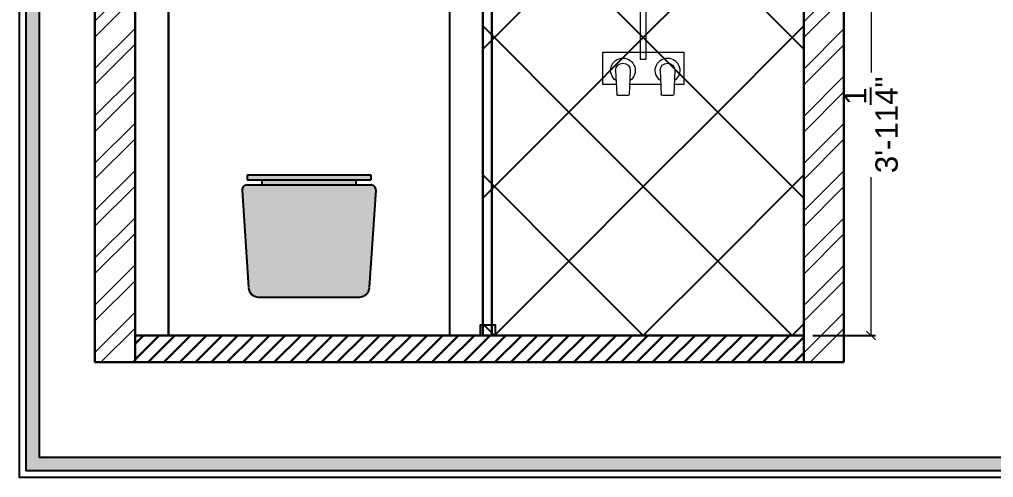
# Model space of a CAD drawing. Header units: millimetres. Extents: x 56222 to 3066687, y -650199 to -121287.
# Drawn here: x 148672 to 148781.2, y -183344.5 to -183293.1 of the extents above; entities that cross this region are included whole.
import ezdxf

# ---------------------------------------------------------------- set-up
doc = ezdxf.new("R2010")
doc.units = ezdxf.units.MM
doc.header["$MEASUREMENT"] = 0
doc.header["$PDMODE"] = 35
doc.layers.get('Defpoints').update_dxf_attribs({"color": 220})
doc.layers.add('AR HATCH-7', color=7, linetype='Continuous')
doc.layers.add('SANIT', color=232, linetype='Continuous')
for name, color, linetype, lineweight in [('dim05', 1, 'Continuous', 13), ('ELEC.', 5, 'Continuous', 20), ('Flooring', 253, 'Continuous', 30), ('HACHA', 253, 'Continuous', 5), ('NAME PLATE', 7, 'Continuous', 25), ('UTILITY', 48, 'Continuous', 9), ('wall', 7, 'Continuous', 30), ('XX~SLAB ( BEAM )~ ( DIM )', 7, 'Continuous', 9)]:
    doc.layers.add(name, color=color, linetype=linetype, lineweight=lineweight)
doc.layers.add('hatch', color=253, linetype='Continuous', lineweight=0, transparency=0.4)
doc.styles.add('Arial', font='arial.ttf')
doc.styles.get("Standard").update_dxf_attribs({"font": 'arial.ttf', "height": 6})
doc.dimstyles.new('ISO-25', dxfattribs={"dimtxt": 2.5, "dimasz": 1, "dimexe": 0.5, "dimexo": 1, "dimtad": 0, "dimdec": 1, "dimlunit": 4, "dimtxsty": 'Standard', "dimblk": 'OBLIQUE', "dimcen": 2.5, "dimclrd": 1, "dimclre": 1, "dimclrt": 5, "dimadec": 0, "dimazin": 0, "dimtfac": 1, "dimtdec": 1, "dimtmove": 0, "dimatfit": 3, "dimfxl": 1, "dimlwd": -1, "dimarcsym": 0})

# ---------------------------------------------------------------- blocks, each defined once
blk = doc.blocks.new('404COK-E')
for p, q in [((0.82, 0, 1), (0.7, -2.68, 1)), ((-0.82, 0, 1), (-0.7, -2.68, 1)), ((-0.57, -2.8, 1), (0.57, -2.8, 1))]:
    blk.add_line(p, q)
for centre, radius, start, end in [((0, 0, 1), 1.38, 304.096, 235.904), ((0, 0, 1), 0.824, 0, 180), ((-0.57, -2.68, 1), 0.125, 180, 270), ((0.57, -2.68, 1), 0.125, 270, 0)]:
    blk.add_arc(centre, radius, start, end)
blk = doc.blocks.new('sda sdasd')
at = {"ltscale": 0.25, "true_color": 0xffffff}
h = blk.add_hatch(color=7, dxfattribs=at)
h.dxf.hatch_style = 1
h.paths.add_polyline_path([(46521.76, -32072.17, 0.433848), (46521.2, -32071.58), (46507.32, -32071.58, 0.433848), (46506.76, -32072.17), (46507.49, -32083.1, 0.394848), (46508.6, -32084.15), (46519.92, -32084.15, 0.394848), (46521.03, -32083.1)])
h.paths.add_polyline_path([(46521.2, -32070.46), (46507.32, -32070.46), (46507.32, -32071.02), (46521.2, -32071.02)])
h.paths.add_polyline_path([(46519.53, -32071.02), (46508.99, -32071.02), (46508.99, -32071.58), (46519.53, -32071.58)])
at = {"layer": 'SANIT'}
for p, q in [((46507.32, -32070.46), (46507.32, -32071.02)), ((46507.32, -32070.46), (46521.2, -32070.46)), ((46521.2, -32070.46), (46521.2, -32071.02)), ((46507.32, -32071.02), (46521.2, -32071.02)), ((46507.32, -32071.58), (46521.2, -32071.58)), ((46508.99, -32071.02), (46508.99, -32071.58)), ((46519.53, -32071.02), (46519.53, -32071.58)), ((46506.76, -32072.17), (46507.49, -32083.1)), ((46521.76, -32072.17), (46521.03, -32083.1)), ((46508.6, -32084.15), (46519.92, -32084.15))]:
    blk.add_line(p, q, dxfattribs=at)
for centre, radius, start, end in [((46507.32, -32072.14), 0.558, 90, 183.8141), ((46521.2, -32072.14), 0.558, 356.1859, 90), ((46508.6, -32083.03), 1.12, 183.8141, 270), ((46519.92, -32083.03), 1.12, 270, 356.1859)]:
    blk.add_arc(centre, radius, start, end, dxfattribs=at)
blk = doc.blocks.new('_Oblique')
at = {"layer": 'wall', "color": 0, "lineweight": -2}
blk.add_line((-0.5, -0.5), (0.5, 0.5), dxfattribs=at)
blk = doc.blocks.new('*D1169')
at = {"layer": 'Defpoints', "color": 0, "lineweight": 25, "transparency": 16777216}
for p in [(148759.93, -183281.29), (148767.48, -183281.29), (148759.93, -183328.53)]:
    blk.add_point(p, dxfattribs=at)
at = {"layer": 'dim05', "color": 1, "linetype": 'Continuous', "lineweight": -2, "transparency": 16777216}
for p, q in [((148760.93, -183281.29), (148767.98, -183281.29)), ((148760.93, -183328.53), (148767.98, -183328.53))]:
    blk.add_line(p, q, dxfattribs=at)
at = {"layer": 'dim05', "color": 1, "linetype": 'Continuous', "transparency": 16777216}
for p, q in [((148767.48, -183281.29), (148767.48, -183299.04)), ((148767.48, -183328.53), (148767.48, -183310.77))]:
    blk.add_line(p, q, dxfattribs=at)
at = {"layer": 'dim05', "color": 1, "transparency": 16777216}
for p, rotation in [((148767.48, -183281.29), 90), ((148767.48, -183328.53), 270)]:
    blk.add_blockref('_Oblique', p, dxfattribs=dict(at, rotation=rotation))
at = {"layer": 'dim05', "color": 5, "lineweight": 25, "transparency": 16777216, "insert": (148767.48, -183304.91), "char_height": 2.5, "attachment_point": 5, "rotation": 90, "style": 'Arial'}
blk.add_mtext('3\'-11{\\H1x;\\S1/4;}"', dxfattribs=at)

msp = doc.modelspace()

# ---------------------------------------------------------------- hatches: boundary and pattern name
at = {"layer": 'AR HATCH-7', "lineweight": 30, "transparency": 33554559}
h = msp.add_hatch(dxfattribs=at)
h.set_pattern_fill('ANSI31', color=9, scale=10)
h.set_pattern_definition([(45, (3017.7204, -5141.7691), (-0.8838834765, 0.8838834765), [])])
h.paths.add_polyline_path([(148759.933, -183331.529), (148759.933, -183328.529), (148684.933, -183328.529), (148684.933, -183331.529)])
at = {"layer": 'hatch', "ltscale": 10}
h = msp.add_hatch(dxfattribs=at)
h.set_pattern_fill('ANSI32', color=256, scale=10, style=0)
h.set_pattern_definition([(45, (3017.7204, -5141.769), (-2.65165043, 2.65165043), []), (45, (3019.4882, -5141.769), (-2.65165043, 2.65165043), [])])
h.paths.add_polyline_path([(148680.433, -183331.529), (148684.933, -183331.529), (148684.933, -183210.529), (148680.433, -183210.529)])
h.paths.add_polyline_path([(148764.433, -183210.529), (148759.933, -183210.529), (148759.933, -183331.529), (148764.433, -183331.529)])
at = {"layer": 'NAME PLATE', "true_color": 0xd39e00}
h = msp.add_hatch(color=42, dxfattribs=at)
h.paths.add_polyline_path([(148672.724, -183192.877), (148672.724, -183343.7), (148887, -183343.7), (148887, -183192.877)])
h.paths.add_polyline_path([(148674.228, -183194.381), (148885.496, -183194.381), (148885.496, -183342.196), (148674.228, -183342.196)], flags=16)

# ---------------------------------------------------------------- linework, layer by layer
at = {"layer": 'Flooring', "color": 32, "ltscale": 4, "true_color": 0xcd6928}
msp.add_line((148759.933, -183328.529), (148684.933, -183328.529), dxfattribs=at)
at = {"layer": 'HACHA', "color": 5, "lineweight": 30}
for p, q in [((148723.933, -183328.529), (148723.933, -183223.529)), ((148724.933, -183328.529), (148724.933, -183223.529))]:
    msp.add_line(p, q, dxfattribs=at)
at = {"layer": 'NAME PLATE', "color": 42, "true_color": 0xd39e00, "elevation": -0.5}
for points in [[(148671.972, -183192.125), (148887.751, -183192.125), (148887.751, -183344.452), (148671.972, -183344.452)], [(148672.724, -183192.877), (148887, -183192.877), (148887, -183343.7), (148672.724, -183343.7)], [(148674.228, -183194.381), (148885.496, -183194.381), (148885.496, -183342.196), (148674.228, -183342.196)]]:
    msp.add_lwpolyline(points, close=True, dxfattribs=at)
at = {"layer": 'UTILITY', "ltscale": 3}
msp.add_lwpolyline([(148741.632, -183291.236), (148742.234, -183291.236), (148742.234, -183297.57), (148741.632, -183297.57)], close=True, dxfattribs=at)
msp.add_lwpolyline([(148738.899, -183300.396), (148737.401, -183300.396), (148737.401, -183296.781), (148746.466, -183296.781), (148746.466, -183300.396), (148745.399, -183300.396)], dxfattribs=at)
at = {"layer": 'UTILITY', "ltscale": 3, "elevation": 0.5}
msp.add_lwpolyline([(148743.899, -183300.396), (148740.399, -183300.396)], dxfattribs=at)
at = {"layer": 'wall', "lineweight": 30}
for p, q in [((148680.433, -183210.529), (148680.433, -183331.529)), ((148684.933, -183210.529), (148684.933, -183331.529)), ((148759.933, -183210.529), (148759.933, -183331.529)), ((148764.433, -183210.529), (148764.433, -183331.529)), ((148764.433, -183331.529), (148680.433, -183331.529))]:
    msp.add_line(p, q, dxfattribs=at)
at = {"layer": 'wall', "color": 1, "linetype": 'Continuous', "lineweight": 25}
msp.add_lwpolyline([(148723.629, -183328.529), (148725.351, -183328.529), (148725.351, -183327.386), (148723.629, -183327.386)], close=True, dxfattribs=at)
at = {"layer": 'XX~SLAB ( BEAM )~ ( DIM )', "color": 33, "linetype": 'Continuous', "lineweight": 25, "true_color": 0xbea383}
msp.add_line((148723.933, -183328.529), (148684.933, -183328.529), dxfattribs=at)
at = {"layer": 'XX~SLAB ( BEAM )~ ( DIM )', "color": 85, "lineweight": 25, "true_color": 0x689457}
for points in [[(148723.933, -183293.826), (148725.23, -183295.123), (148733.581, -183286.771), (148725.23, -183278.42), (148724.933, -183278.716)], [(148755.771, -183281.285), (148750.285, -183286.771), (148758.636, -183295.123), (148759.933, -183293.826)], [(148723.933, -183310.529), (148725.23, -183311.826), (148733.581, -183303.474), (148725.23, -183295.123), (148723.935, -183296.418)], [(148759.933, -183310.529), (148758.636, -183311.826), (148750.285, -183303.474), (148758.636, -183295.123), (148759.933, -183296.42)], [(148723.933, -183313.123), (148725.23, -183311.826), (148733.581, -183320.178), (148725.23, -183328.529), (148723.933, -183327.233)], [(148759.933, -183313.123), (148758.636, -183311.826), (148750.285, -183320.178), (148758.636, -183328.529), (148759.933, -183327.233)]]:
    msp.add_lwpolyline(points, dxfattribs=at)
for points in [[(148733.581, -183286.771), (148741.933, -183278.42), (148750.285, -183286.771), (148741.933, -183295.123)], [(148733.581, -183303.474), (148741.933, -183311.826), (148750.285, -183303.474), (148741.933, -183295.123)], [(148733.581, -183320.178), (148741.933, -183311.826), (148750.285, -183320.178), (148741.933, -183328.529)]]:
    msp.add_lwpolyline(points, close=True, dxfattribs=at)
at = {"layer": 'XX~SLAB ( BEAM )~ ( DIM )', "color": 67, "linetype": 'Continuous', "lineweight": 25, "true_color": 0x727430}
for points in [[(148684.933, -183281.285), (148688.685, -183281.285), (148688.685, -183328.529), (148684.933, -183328.529)], [(148688.685, -183281.285), (148720.181, -183281.285), (148720.181, -183328.529), (148688.685, -183328.529)], [(148723.933, -183281.285), (148720.181, -183281.285), (148720.181, -183328.529), (148723.933, -183328.529)]]:
    msp.add_lwpolyline(points, close=True, dxfattribs=at)

# ---------------------------------------------------------------- block references
at = {"layer": 'ELEC.'}
msp.add_blockref('sda sdasd', (102190.173, -151240.067), dxfattribs=at)
at = {"layer": 'UTILITY', "ltscale": 3, "xscale": -1}
for p in [(148739.649, -183298.816, -1), (148744.649, -183298.816, -1)]:
    msp.add_blockref('404COK-E', p, dxfattribs=at)

# ---------------------------------------------------------------- dimensions: what is measured, and where the dimension line sits
at = {"layer": 'dim05', "color": 27, "lineweight": 25, "true_color": 0x7d5120}
dim = msp.add_linear_dim(base=(148767.48, -183281.285), p1=(148759.933, -183328.529), p2=(148759.933, -183281.285), angle=90, dimstyle='ISO-25', override={"dimdec": 2, "dimtxsty": 'Arial', "dimtmove": 1}, dxfattribs=at)
dim.commit()
dim.dimension.update_dxf_attribs({"geometry": '*D1169', "text_midpoint": (148767.48, -183304.907)})

doc.saveas('drawing.dxf')
